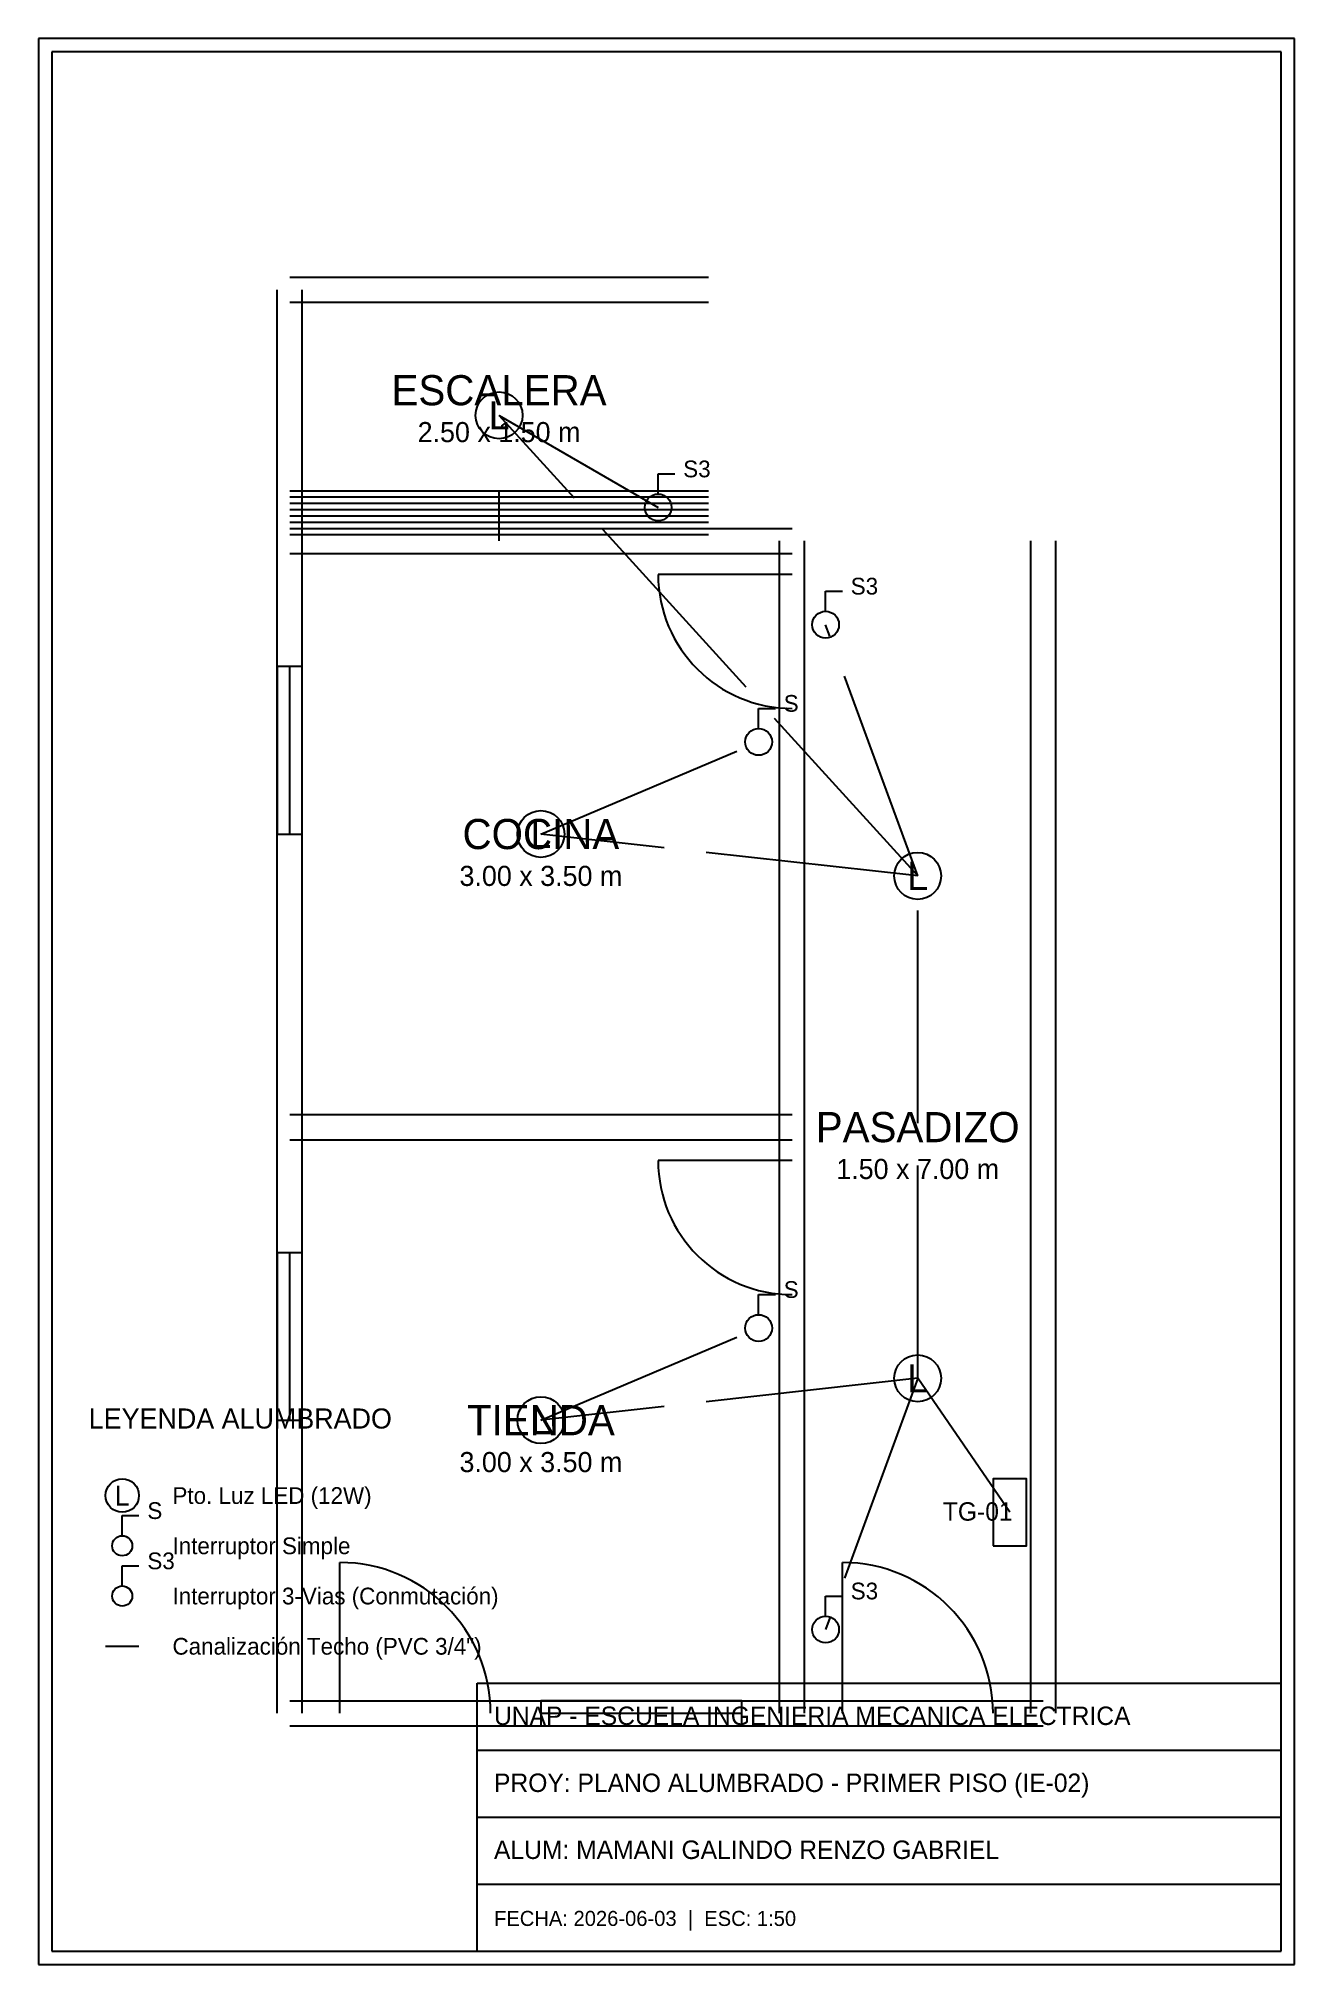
# Model space of a CAD drawing. Header units: metres. Extents: x -1.5 to 6, y -1.5 to 10.
import ezdxf
from ezdxf.enums import TextEntityAlignment as Align

# ---------------------------------------------------------------- set-up
doc = ezdxf.new("R2010")
doc.units = ezdxf.units.M
doc.linetypes.add('DASHED', pattern=[1.524, 1.27, -0.254])
for name, color, linetype in [('ELEC_ALUMBRADO', 3, 'Continuous'), ('ELEC_CONDUIT', 3, 'Continuous'), ('ESCALERAS', 8, 'Continuous'), ('MARCO', 7, 'Continuous'), ('MUROS', 8, 'Continuous'), ('PUERTAS', 8, 'Continuous'), ('TEXTOS', 8, 'Continuous'), ('VENTANAS', 8, 'Continuous')]:
    doc.layers.add(name, color=color, linetype=linetype)

msp = doc.modelspace()

# ---------------------------------------------------------------- linework, layer by layer
at = {"layer": 'ELEC_ALUMBRADO', "color": 3}
for p, q in [((2.2, 7.28), (2.2, 7.4)), ((2.2, 7.4), (2.3, 7.4)), ((3.2, 6.58), (3.2, 6.7)), ((3.2, 6.7), (3.3, 6.7)), ((2.8, 5.88), (2.8, 6)), ((2.8, 6), (2.9, 6)), ((2.8, 2.38), (2.8, 2.5)), ((2.8, 2.5), (2.9, 2.5)), ((-1, 1.06), (-1, 1.18)), ((-1, 1.18), (-0.9, 1.18)), ((-1, 0.76), (-1, 0.88)), ((-1, 0.88), (-0.9, 0.88)), ((3.2, 0.58), (3.2, 0.7)), ((3.2, 0.7), (3.3, 0.7))]:
    msp.add_line(p, q, dxfattribs=at)
at = {"layer": 'ELEC_ALUMBRADO', "color": 3, "linetype": 'DASHED'}
msp.add_line((-1.1, 0.4), (-0.9, 0.4), dxfattribs=at)
at = {"layer": 'ELEC_ALUMBRADO', "color": 1}
msp.add_lwpolyline([(4.2, 1), (4.4, 1), (4.4, 1.4), (4.2, 1.4)], close=True, dxfattribs=at)
at = {"layer": 'ELEC_ALUMBRADO', "color": 3}
for centre, radius in [((1.25, 7.75), 0.14), ((2.2, 7.2), 0.08), ((3.2, 6.5), 0.08), ((2.8, 5.8), 0.08), ((1.5, 5.25), 0.14), ((3.75, 5), 0.14), ((2.8, 2.3), 0.08), ((3.75, 2), 0.14), ((1.5, 1.75), 0.14), ((-1, 1.3), 0.1), ((-1, 1), 0.06), ((-1, 0.7), 0.06), ((3.2, 0.5), 0.08)]:
    msp.add_circle(centre, radius, dxfattribs=at)
at = {"layer": 'ELEC_CONDUIT', "color": 3, "linetype": 'DASHED'}
for p, q in [((3.75, 5), (1.25, 7.75)), ((1.25, 7.75), (2.2, 7.2)), ((3.75, 5), (3.2, 6.5)), ((1.5, 5.25), (2.8, 5.8)), ((3.75, 5), (1.5, 5.25)), ((3.75, 2), (3.75, 5)), ((1.5, 1.75), (2.8, 2.3)), ((3.75, 2), (1.5, 1.75)), ((3.75, 2), (3.2, 0.5)), ((4.3, 1.2), (3.75, 2))]:
    msp.add_line(p, q, dxfattribs=at)
at = {"layer": 'ESCALERAS', "color": 8}
for p, q in [((0, 7.3), (2.5, 7.3)), ((0, 7.2625), (1.25, 7.2625)), ((1.25, 7), (1.25, 7.3)), ((1.25, 7.2625), (2.5, 7.2625)), ((0, 7.225), (1.25, 7.225)), ((0, 7.1875), (1.25, 7.1875)), ((0, 7.15), (1.25, 7.15)), ((1.25, 7.225), (2.5, 7.225)), ((1.25, 7.1875), (2.5, 7.1875)), ((1.25, 7.15), (2.5, 7.15)), ((0, 7.1125), (1.25, 7.1125)), ((0, 7.075), (1.25, 7.075)), ((0, 7.0375), (1.25, 7.0375)), ((1.25, 7.1125), (2.5, 7.1125)), ((1.25, 7.075), (2.5, 7.075)), ((1.25, 7.0375), (2.5, 7.0375))]:
    msp.add_line(p, q, dxfattribs=at)
at = {"layer": 'MARCO', "color": 7}
for p, q in [((6, 10), (-1.5, 10)), ((-1.5, 10), (-1.5, -1.5)), ((5.92, 9.92), (-1.42, 9.92)), ((-1.42, 9.92), (-1.42, -1.42)), ((5.92, -1.42), (5.92, 9.92)), ((6, -1.5), (6, 10)), ((1.12, -1.42), (1.12, 0.18)), ((1.12, 0.18), (5.92, 0.18)), ((1.12, -0.22), (5.92, -0.22)), ((1.12, -0.62), (5.92, -0.62)), ((1.12, -1.02), (5.92, -1.02)), ((-1.42, -1.42), (5.92, -1.42)), ((-1.5, -1.5), (6, -1.5))]:
    msp.add_line(p, q, dxfattribs=at)
at = {"layer": 'MUROS', "color": 8}
for p, q in [((0, 8.575), (2.5, 8.575)), ((-0.075, 7), (-0.075, 8.5)), ((0, 8.425), (2.5, 8.425)), ((0.075, 7), (0.075, 8.5)), ((0, 7.075), (3, 7.075)), ((0, 7.075), (2.5, 7.075)), ((-0.075, 3.5), (-0.075, 7)), ((0, 6.925), (3, 6.925)), ((0, 6.925), (2.5, 6.925)), ((0.075, 3.5), (0.075, 7)), ((2.925, 3.5), (2.925, 7)), ((2.925, 0), (2.925, 7)), ((3.075, 3.5), (3.075, 7)), ((3.075, 0), (3.075, 7)), ((4.425, 0), (4.425, 7)), ((4.575, 0), (4.575, 7)), ((0, 3.575), (3, 3.575)), ((-0.075, 0), (-0.075, 3.5)), ((0.075, 0), (0.075, 3.5)), ((2.925, 0), (2.925, 3.5)), ((3.075, 0), (3.075, 3.5)), ((0, 3.425), (3, 3.425)), ((0, 0.075), (3, 0.075)), ((3, 0.075), (4.5, 0.075)), ((0, -0.075), (3, -0.075)), ((3, -0.075), (4.5, -0.075))]:
    msp.add_line(p, q, dxfattribs=at)
at = {"layer": 'PUERTAS', "color": 2}
for p, q in [((3, 6.8), (2.2, 6.8)), ((3, 3.3), (2.2, 3.3)), ((0.3, 0), (0.3, 0.9)), ((3.3, 0), (3.3, 0.9))]:
    msp.add_line(p, q, dxfattribs=at)
for centre, radius, start, end in [((3, 6.8), 0.8, 180, 270), ((3, 3.3), 0.8, 180, 270), ((0.3, 0), 0.9, 0, 90), ((3.3, 0), 0.9, 0, 90)]:
    msp.add_arc(centre, radius, start, end, dxfattribs=at)
at = {"layer": 'VENTANAS', "color": 4}
for p, q in [((0.075, 6.25), (-0.075, 6.25)), ((-0.075, 6.25), (-0.075, 5.25)), ((0, 5.25), (0, 6.25)), ((0.075, 5.25), (0.075, 6.25)), ((-0.075, 5.25), (0.075, 5.25)), ((0.075, 2.75), (-0.075, 2.75)), ((-0.075, 2.75), (-0.075, 1.75)), ((0, 1.75), (0, 2.75)), ((0.075, 1.75), (0.075, 2.75)), ((-0.075, 1.75), (0.075, 1.75)), ((2.7, 0.075), (1.5, 0.075)), ((1.5, 0.075), (1.5, -0.075)), ((1.5, 0), (2.7, 0)), ((2.7, -0.075), (2.7, 0.075)), ((1.5, -0.075), (2.7, -0.075))]:
    msp.add_line(p, q, dxfattribs=at)

# ---------------------------------------------------------------- texts
at = {"layer": 'ELEC_ALUMBRADO', "color": 3}
for height, p in [(0.168, (1.25, 7.75)), (0.168, (1.5, 5.25)), (0.168, (3.75, 5)), (0.168, (3.75, 2)), (0.168, (1.5, 1.75)), (0.12, (-1, 1.3))]:
    msp.add_text('L', height=height, dxfattribs=at).set_placement(p, align=Align.MIDDLE_CENTER)
for s, p in [('S3', (2.35, 7.38)), ('S3', (3.35, 6.68)), ('S', (2.95, 5.98)), ('S', (2.95, 2.48)), ('S', (-0.85, 1.16)), ('S3', (-0.85, 0.86)), ('S3', (3.35, 0.68))]:
    msp.add_text(s, height=0.1, dxfattribs=at).set_placement(p)
at = {"layer": 'ELEC_ALUMBRADO', "color": 7}
for s, height, p in [('LEYENDA ALUMBRADO', 0.12, (-1.2, 1.7)), ('Pto. Luz LED (12W)', 0.1, (-0.7, 1.25)), ('Interruptor Simple', 0.1, (-0.7, 0.95)), ('Interruptor 3-Vias (Conmutación)', 0.1, (-0.7, 0.65)), ('Canalización Techo (PVC 3/4")', 0.1, (-0.7, 0.35))]:
    msp.add_text(s, height=height, dxfattribs=at).set_placement(p)
at = {"layer": 'ELEC_ALUMBRADO', "color": 1}
msp.add_text('TG-01', height=0.11, dxfattribs=at).set_placement((3.9, 1.15))
at = {"layer": 'TEXTOS', "color": 8}
for s, height, p in [('ESCALERA', 0.18, (1.25, 7.9)), ('2.50 x 1.50 m', 0.12, (1.25, 7.65)), ('COCINA', 0.18, (1.5, 5.25)), ('3.00 x 3.50 m', 0.12, (1.5, 5)), ('PASADIZO', 0.18, (3.75, 3.5)), ('1.50 x 7.00 m', 0.12, (3.75, 3.25)), ('TIENDA', 0.18, (1.5, 1.75)), ('3.00 x 3.50 m', 0.12, (1.5, 1.5))]:
    msp.add_text(s, height=height, dxfattribs=at).set_placement(p, align=Align.MIDDLE_CENTER)
at = {"layer": 'TEXTOS', "color": 7}
for s, height, p in [('UNAP - ESCUELA INGENIERIA MECANICA ELECTRICA', 0.11, (1.22, -0.07)), ('PROY: PLANO ALUMBRADO - PRIMER PISO (IE-02)', 0.11, (1.22, -0.47)), ('ALUM: MAMANI GALINDO RENZO GABRIEL', 0.11, (1.22, -0.87)), ('FECHA: 2026-06-03  |  ESC: 1:50', 0.09, (1.22, -1.27))]:
    msp.add_text(s, height=height, dxfattribs=at).set_placement(p)

doc.saveas('drawing.dxf')
